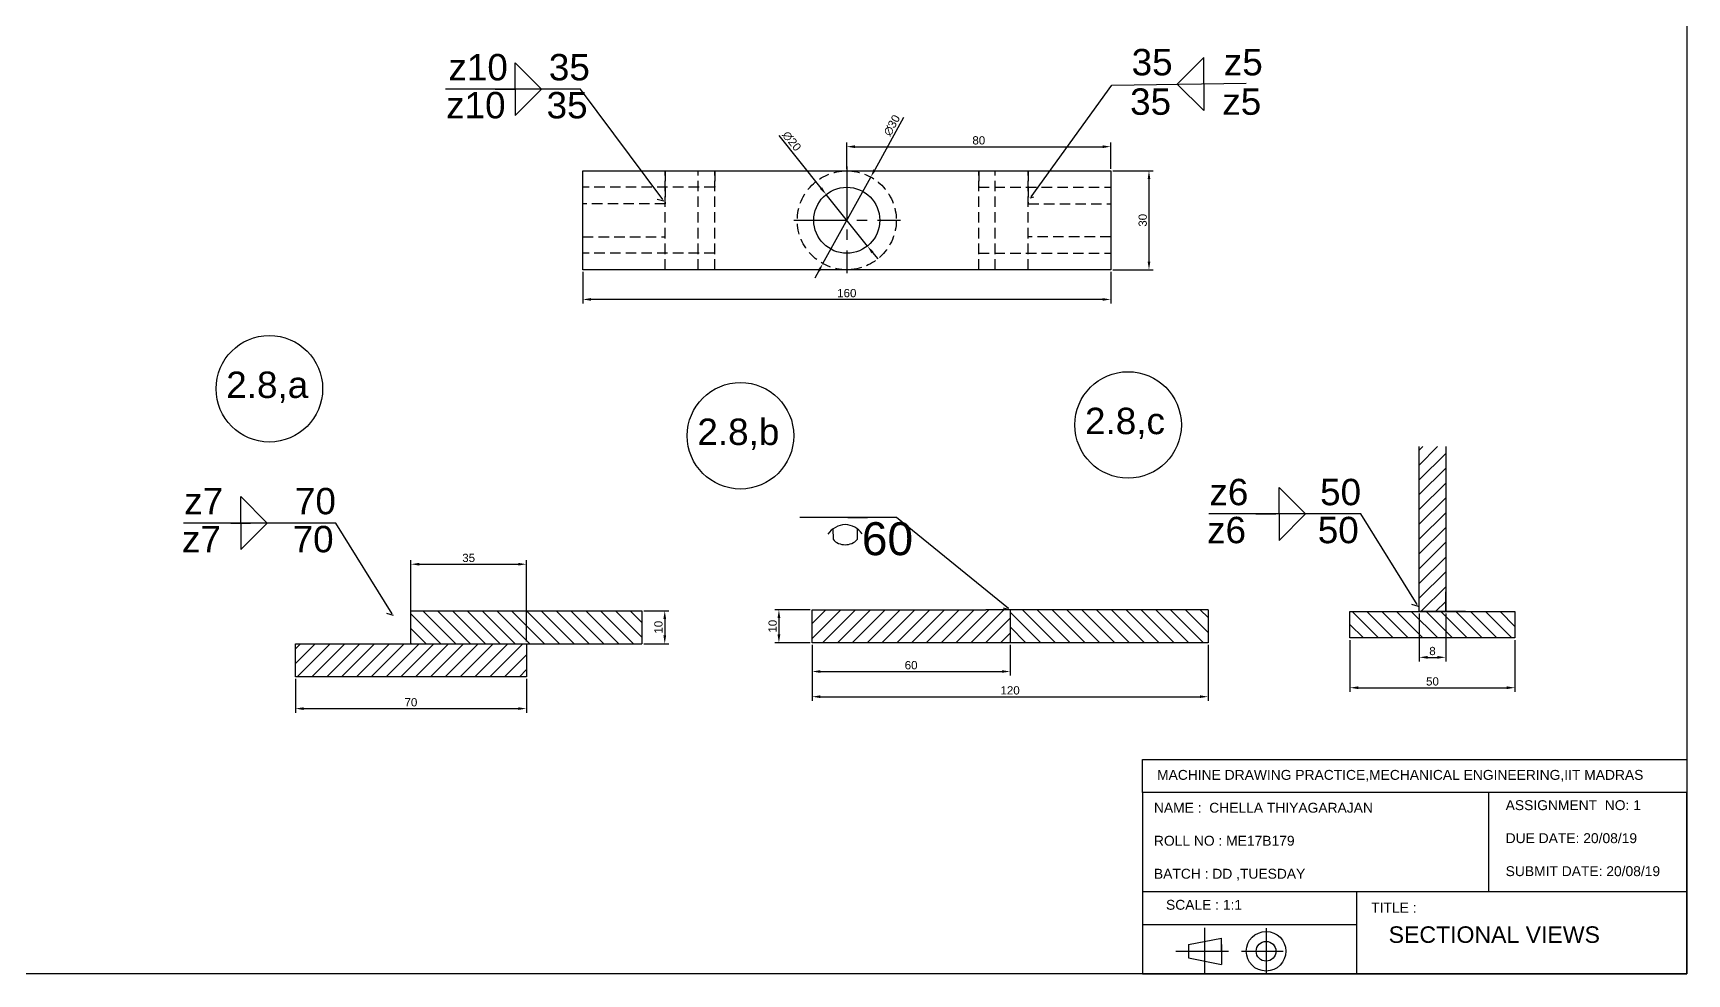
# Model space of a CAD drawing. Header units: millimetres. Extents: x 3067 to 6578, y 1382 to 1935.
# Drawn here: x 3568 to 4070, y 1382 to 1667 of the extents above; entities that cross this region are included whole.
import ezdxf
from ezdxf import colors
from ezdxf.entities.mleader import LeaderData, LeaderLine
from ezdxf.math import Vec2, Vec3

# ---------------------------------------------------------------- set-up
doc = ezdxf.new("R2010")
doc.units = ezdxf.units.MM
doc.linetypes.add('CENTER', pattern=[50.8, 31.75, -6.35, 6.35, -6.35])
doc.linetypes.add('HIDDEN', pattern=[9.525, 6.35, -3.175])
doc.styles.get("Standard").update_dxf_attribs({"font": 'arial.ttf'})
doc.dimstyles.new('chella', dxfattribs={"dimtxt": 2.5, "dimasz": 2.5, "dimexe": 1.25, "dimexo": 0.625, "dimtad": 1, "dimdec": 0, "dimtxsty": 'Standard', "dimcen": 2.5, "dimclrd": 3, "dimclre": 3, "dimclrt": 4, "dimadec": 0, "dimazin": 0, "dimtfac": 1, "dimtdec": 0, "dimtmove": 0, "dimatfit": 3, "dimfxl": 1, "dimarcsym": 0})

# ---------------------------------------------------------------- blocks, each defined once
blk = doc.blocks.new('*D136')
at = {"color": 3, "lineweight": -2, "transparency": 16777216}
for p, q in [((3832.24, 1641.72), (3823.49, 1625.91)), ((3807.75, 1597.47), (3822.28, 1623.72)), ((3806.54, 1595.29), (3805.33, 1593.1))]:
    blk.add_line(p, q, dxfattribs=at)
at = {"color": 3, "transparency": 16777216}
for points in [[(3823.12, 1626.11), (3823.85, 1625.71), (3822.28, 1623.72)], [(3806.18, 1595.49), (3806.91, 1595.09), (3807.75, 1597.47)]]:
    blk.add_solid(points, dxfattribs=at)
at = {"layer": 'Defpoints', "color": 0, "transparency": 16777216}
for p in [(3822.28, 1623.72), (3807.75, 1597.47)]:
    blk.add_point(p, dxfattribs=at)
at = {"color": 4, "transparency": 16777216, "insert": (3828.69, 1639.38), "char_height": 2.5, "attachment_point": 5, "rotation": 61.0428}
blk.add_mtext('∅30', dxfattribs=at)
blk = doc.blocks.new('*D137')
at = {"color": 3, "lineweight": -2, "transparency": 16777216}
for p, q in [((3794.43, 1636.3), (3807.2, 1620.36)), ((3821.27, 1602.79), (3808.76, 1618.4)), ((3822.83, 1600.84), (3824.39, 1598.89))]:
    blk.add_line(p, q, dxfattribs=at)
at = {"color": 3, "transparency": 16777216}
for points in [[(3807.53, 1620.62), (3806.88, 1620.1), (3808.76, 1618.4)], [(3823.15, 1601.1), (3822.5, 1600.58), (3821.27, 1602.79)]]:
    blk.add_solid(points, dxfattribs=at)
at = {"layer": 'Defpoints', "color": 0, "transparency": 16777216}
for p in [(3808.76, 1618.4), (3821.27, 1602.79)]:
    blk.add_point(p, dxfattribs=at)
at = {"color": 4, "transparency": 16777216, "insert": (3798.33, 1634.59), "char_height": 2.5, "attachment_point": 5, "rotation": 308.6887}
blk.add_mtext('∅20', dxfattribs=at)
blk = doc.blocks.new('*D138')
at = {"color": 3, "lineweight": -2, "transparency": 16777216}
for p, q in [((3735.02, 1594.97), (3735.02, 1585.36)), ((3895.02, 1594.97), (3895.02, 1585.36)), ((3892.52, 1586.61), (3737.52, 1586.61))]:
    blk.add_line(p, q, dxfattribs=at)
at = {"color": 3, "transparency": 16777216}
for points in [[(3737.52, 1587.03), (3737.52, 1586.2), (3735.02, 1586.61)], [(3892.52, 1587.03), (3892.52, 1586.2), (3895.02, 1586.61)]]:
    blk.add_solid(points, dxfattribs=at)
at = {"layer": 'Defpoints', "color": 0, "transparency": 16777216}
for p in [(3735.02, 1595.6), (3895.02, 1595.6), (3735.02, 1586.61)]:
    blk.add_point(p, dxfattribs=at)
at = {"color": 4, "transparency": 16777216, "insert": (3815.02, 1588.52), "char_height": 2.5, "attachment_point": 5}
blk.add_mtext('160', dxfattribs=at)
blk = doc.blocks.new('*D139')
at = {"color": 3, "lineweight": -2, "transparency": 16777216}
for p, q in [((3895.64, 1625.6), (3907.85, 1625.6)), ((3906.6, 1623.1), (3906.6, 1598.1)), ((3895.64, 1595.6), (3907.85, 1595.6))]:
    blk.add_line(p, q, dxfattribs=at)
at = {"color": 3, "transparency": 16777216}
for points in [[(3906.19, 1623.1), (3907.02, 1623.1), (3906.6, 1625.6)], [(3906.19, 1598.1), (3907.02, 1598.1), (3906.6, 1595.6)]]:
    blk.add_solid(points, dxfattribs=at)
at = {"layer": 'Defpoints', "color": 0, "transparency": 16777216}
for p in [(3895.02, 1625.6), (3895.02, 1595.6), (3906.6, 1595.6)]:
    blk.add_point(p, dxfattribs=at)
at = {"color": 4, "transparency": 16777216, "insert": (3904.7, 1610.6), "char_height": 2.5, "attachment_point": 5, "rotation": 90}
blk.add_mtext('30', dxfattribs=at)
blk = doc.blocks.new('*D140')
at = {"color": 3, "lineweight": -2, "transparency": 16777216}
for p, q in [((3815.02, 1626.22), (3815.02, 1634.17)), ((3895.02, 1626.22), (3895.02, 1634.17)), ((3817.52, 1632.92), (3892.52, 1632.92))]:
    blk.add_line(p, q, dxfattribs=at)
at = {"color": 3, "transparency": 16777216}
for points in [[(3817.52, 1633.34), (3817.52, 1632.5), (3815.02, 1632.92)], [(3892.52, 1633.34), (3892.52, 1632.5), (3895.02, 1632.92)]]:
    blk.add_solid(points, dxfattribs=at)
at = {"layer": 'Defpoints', "color": 0, "transparency": 16777216}
for p in [(3895.02, 1632.92), (3815.02, 1625.6), (3895.02, 1625.6)]:
    blk.add_point(p, dxfattribs=at)
at = {"color": 4, "transparency": 16777216, "insert": (3855.02, 1634.82), "char_height": 2.5, "attachment_point": 5}
blk.add_mtext('80', dxfattribs=at)
blk = doc.blocks.new('*D141')
at = {"color": 3, "lineweight": -2, "transparency": 16777216}
for p, q in [((3647.93, 1471.64), (3647.93, 1461.34)), ((3717.93, 1471.64), (3717.93, 1461.34)), ((3650.43, 1462.59), (3715.43, 1462.59))]:
    blk.add_line(p, q, dxfattribs=at)
at = {"color": 3, "transparency": 16777216}
for points in [[(3650.43, 1463), (3650.43, 1462.17), (3647.93, 1462.59)], [(3715.43, 1463), (3715.43, 1462.17), (3717.93, 1462.59)]]:
    blk.add_solid(points, dxfattribs=at)
at = {"layer": 'Defpoints', "color": 0, "transparency": 16777216}
for p in [(3647.93, 1472.26), (3717.93, 1472.26), (3717.93, 1462.59)]:
    blk.add_point(p, dxfattribs=at)
at = {"color": 4, "transparency": 16777216, "insert": (3682.93, 1464.49), "char_height": 2.5, "attachment_point": 5}
blk.add_mtext('70', dxfattribs=at)
blk = doc.blocks.new('*D142')
at = {"color": 3, "lineweight": -2, "transparency": 16777216}
for p, q in [((3682.93, 1482.89), (3682.93, 1507.61)), ((3685.43, 1506.36), (3715.43, 1506.36)), ((3717.93, 1482.89), (3717.93, 1507.61))]:
    blk.add_line(p, q, dxfattribs=at)
at = {"color": 3, "transparency": 16777216}
for points in [[(3685.43, 1506.77), (3685.43, 1505.94), (3682.93, 1506.36)], [(3715.43, 1506.77), (3715.43, 1505.94), (3717.93, 1506.36)]]:
    blk.add_solid(points, dxfattribs=at)
at = {"layer": 'Defpoints', "color": 0, "transparency": 16777216}
for p in [(3717.93, 1506.36), (3682.93, 1482.26), (3717.93, 1482.26)]:
    blk.add_point(p, dxfattribs=at)
at = {"color": 4, "transparency": 16777216, "insert": (3700.43, 1508.26), "char_height": 2.5, "attachment_point": 5}
blk.add_mtext('35', dxfattribs=at)
blk = doc.blocks.new('*D143')
at = {"color": 3, "lineweight": -2, "transparency": 16777216}
for p, q in [((3753.55, 1492.26), (3761.1, 1492.26)), ((3759.85, 1489.76), (3759.85, 1484.76)), ((3753.55, 1482.26), (3761.1, 1482.26))]:
    blk.add_line(p, q, dxfattribs=at)
at = {"color": 3, "transparency": 16777216}
for points in [[(3759.44, 1489.76), (3760.27, 1489.76), (3759.85, 1492.26)], [(3759.44, 1484.76), (3760.27, 1484.76), (3759.85, 1482.26)]]:
    blk.add_solid(points, dxfattribs=at)
at = {"layer": 'Defpoints', "color": 0, "transparency": 16777216}
for p in [(3752.93, 1492.26), (3752.93, 1482.26), (3759.85, 1482.26)]:
    blk.add_point(p, dxfattribs=at)
at = {"color": 4, "transparency": 16777216, "insert": (3757.95, 1487.26), "char_height": 2.5, "attachment_point": 5, "rotation": 90}
blk.add_mtext('10', dxfattribs=at)
blk = doc.blocks.new('*D144')
at = {"color": 3, "lineweight": -2, "transparency": 16777216}
for p, q in [((3803.89, 1492.56), (3793.2, 1492.56)), ((3794.45, 1490.06), (3794.45, 1485.06)), ((3803.89, 1482.56), (3793.2, 1482.56))]:
    blk.add_line(p, q, dxfattribs=at)
at = {"color": 3, "transparency": 16777216}
for points in [[(3794.03, 1490.06), (3794.87, 1490.06), (3794.45, 1492.56)], [(3794.03, 1485.06), (3794.87, 1485.06), (3794.45, 1482.56)]]:
    blk.add_solid(points, dxfattribs=at)
at = {"layer": 'Defpoints', "color": 0, "transparency": 16777216}
for p in [(3804.51, 1492.56), (3794.45, 1482.56), (3804.51, 1482.56)]:
    blk.add_point(p, dxfattribs=at)
at = {"color": 4, "transparency": 16777216, "insert": (3792.55, 1487.56), "char_height": 2.5, "attachment_point": 5, "rotation": 90}
blk.add_mtext('10', dxfattribs=at)
blk = doc.blocks.new('*D145')
at = {"color": 3, "lineweight": -2, "transparency": 16777216}
for p, q in [((3804.51, 1481.93), (3804.51, 1472.58)), ((3864.51, 1481.93), (3864.51, 1472.58)), ((3807.01, 1473.83), (3862.01, 1473.83))]:
    blk.add_line(p, q, dxfattribs=at)
at = {"color": 3, "transparency": 16777216}
for points in [[(3807.01, 1474.25), (3807.01, 1473.42), (3804.51, 1473.83)], [(3862.01, 1474.25), (3862.01, 1473.42), (3864.51, 1473.83)]]:
    blk.add_solid(points, dxfattribs=at)
at = {"layer": 'Defpoints', "color": 0, "transparency": 16777216}
for p in [(3804.51, 1482.56), (3864.51, 1482.56), (3864.51, 1473.83)]:
    blk.add_point(p, dxfattribs=at)
at = {"color": 4, "transparency": 16777216, "insert": (3834.51, 1475.74), "char_height": 2.5, "attachment_point": 5}
blk.add_mtext('60', dxfattribs=at)
blk = doc.blocks.new('*D146')
at = {"color": 3, "lineweight": -2, "transparency": 16777216}
for p, q in [((3804.51, 1481.93), (3804.51, 1464.95)), ((3924.51, 1481.93), (3924.51, 1464.95)), ((3807.01, 1466.2), (3922.01, 1466.2))]:
    blk.add_line(p, q, dxfattribs=at)
at = {"color": 3, "transparency": 16777216}
for points in [[(3807.01, 1466.62), (3807.01, 1465.79), (3804.51, 1466.2)], [(3922.01, 1466.62), (3922.01, 1465.79), (3924.51, 1466.2)]]:
    blk.add_solid(points, dxfattribs=at)
at = {"layer": 'Defpoints', "color": 0, "transparency": 16777216}
for p in [(3804.51, 1482.56), (3924.51, 1482.56), (3924.51, 1466.2)]:
    blk.add_point(p, dxfattribs=at)
at = {"color": 4, "transparency": 16777216, "insert": (3864.51, 1468.1), "char_height": 2.5, "attachment_point": 5}
blk.add_mtext('120', dxfattribs=at)
blk = doc.blocks.new('*D147')
at = {"color": 3, "lineweight": -2, "transparency": 16777216}
for p, q in [((3967.51, 1483.37), (3967.51, 1467.67)), ((4017.51, 1483.37), (4017.51, 1467.67)), ((3970.01, 1468.92), (4015.01, 1468.92))]:
    blk.add_line(p, q, dxfattribs=at)
at = {"color": 3, "transparency": 16777216}
for points in [[(3970.01, 1469.34), (3970.01, 1468.51), (3967.51, 1468.92)], [(4015.01, 1469.34), (4015.01, 1468.51), (4017.51, 1468.92)]]:
    blk.add_solid(points, dxfattribs=at)
at = {"layer": 'Defpoints', "color": 0, "transparency": 16777216}
for p in [(3967.51, 1484), (4017.51, 1484), (4017.51, 1468.92)]:
    blk.add_point(p, dxfattribs=at)
at = {"color": 4, "transparency": 16777216, "insert": (3992.51, 1470.82), "char_height": 2.5, "attachment_point": 5}
blk.add_mtext('50', dxfattribs=at)
blk = doc.blocks.new('*D148')
at = {"color": 3, "lineweight": -2, "transparency": 16777216}
for p, q in [((3988.51, 1491.37), (3988.51, 1476.88)), ((3996.51, 1491.37), (3996.51, 1476.88)), ((3991.01, 1478.13), (3994.01, 1478.13))]:
    blk.add_line(p, q, dxfattribs=at)
at = {"color": 3, "transparency": 16777216}
for points in [[(3991.01, 1478.54), (3991.01, 1477.71), (3988.51, 1478.13)], [(3994.01, 1478.54), (3994.01, 1477.71), (3996.51, 1478.13)]]:
    blk.add_solid(points, dxfattribs=at)
at = {"layer": 'Defpoints', "color": 0, "transparency": 16777216}
for p in [(3988.51, 1492), (3996.51, 1492), (3996.51, 1478.13)]:
    blk.add_point(p, dxfattribs=at)
at = {"color": 4, "transparency": 16777216, "insert": (3992.51, 1480.03), "char_height": 2.5, "attachment_point": 5}
blk.add_mtext('8', dxfattribs=at)

msp = doc.modelspace()

# ---------------------------------------------------------------- hatches: boundary and pattern name
h = msp.add_hatch()
h.set_pattern_fill('ANSI31', color=3)
h.set_pattern_definition([(45, (3318.5084, 1742), (-2.245064, 2.245064), [])])
h.paths.add_polyline_path([(3988.51, 1492), (3992.51, 1492), (3996.51, 1492), (3996.51, 1498), (3996.51, 1542), (3988.51, 1542)])
h = msp.add_hatch()
h.set_pattern_fill('ANSI31', color=3, angle=90)
h.set_pattern_definition([(135, (3167.3846, 1656.6672), (-2.245064, -2.245064), [])])
h.paths.add_polyline_path([(3752.93, 1492.26), (3682.93, 1492.26), (3682.93, 1482.26), (3752.93, 1482.26)])
h = msp.add_hatch()
h.set_pattern_fill('ANSI31', color=3)
h.set_pattern_definition([(45, (3149.2493, 1650.3068), (-2.245064, 2.245064), [])])
h.paths.add_polyline_path([(3864.51, 1482.56), (3864.51, 1492.56), (3857.16, 1492.56), (3804.51, 1492.56), (3804.51, 1482.56)])
h = msp.add_hatch()
h.set_pattern_fill('ANSI31', color=3, angle=90)
h.set_pattern_definition([(135, (3149.2493, 1650.3068), (-2.245064, -2.245064), [])])
h.paths.add_polyline_path([(3924.51, 1482.56), (3924.51, 1492.56), (3864.51, 1492.56), (3864.51, 1482.56)])
h = msp.add_hatch()
h.set_pattern_fill('ANSI31', color=3, angle=270)
h.set_pattern_definition([(315, (3318.5084, 1742), (2.245064, 2.245064), [])])
h.paths.add_polyline_path([(4017.51, 1484), (4017.51, 1492), (3992.51, 1492), (3967.51, 1492), (3967.51, 1484)])
h = msp.add_hatch()
h.set_pattern_fill('ANSI31', color=3)
h.set_pattern_definition([(45, (3132.3846, 1656.6672), (-2.245064, 2.245064), [])])
h.paths.add_polyline_path([(3647.93, 1482.26), (3647.93, 1472.26), (3717.93, 1472.26), (3717.93, 1482.26)])

# ---------------------------------------------------------------- linework, layer by layer
at = {"color": 4, "ltscale": 0.5}
for p, q in [((3923.18, 1659.9), (3915.18, 1651.9)), ((3923.18, 1651.9), (3923.18, 1659.9)), ((3923.18, 1651.9), (3923.18, 1659.9)), ((3714.54, 1650.37), (3714.54, 1658.37)), ((3714.54, 1658.37), (3722.54, 1650.37)), ((3722.42, 1650.37), (3708.42, 1650.37)), ((3708.42, 1650.37), (3714.42, 1650.37)), ((3714.54, 1650.37), (3714.54, 1642.37)), ((3714.54, 1642.37), (3722.54, 1650.37)), ((3923.18, 1643.9), (3915.18, 1651.9)), ((3923.18, 1651.9), (3923.18, 1643.9)), ((3923.18, 1651.9), (3923.18, 1643.9)), ((3735.02, 1625.6), (3895.02, 1625.6)), ((3735.02, 1595.6), (3735.02, 1625.6)), ((3895.02, 1625.6), (3895.02, 1595.6)), ((3757.55, 1617.01), (3759.62, 1616.46)), ((3871.57, 1617.57), (3870.54, 1617.28)), ((3895.02, 1595.6), (3735.02, 1595.6))]:
    msp.add_line(p, q, dxfattribs=at)
at = {"color": 3, "linetype": 'HIDDEN', "ltscale": 0.5}
for p, q in [((3760.02, 1595.6), (3760.02, 1625.6)), ((3760.02, 1625.6), (3760.02, 1615.6)), ((3770.02, 1595.6), (3770.02, 1625.6)), ((3775.02, 1595.6), (3775.02, 1625.6)), ((3775.02, 1625.6), (3775.02, 1620.6)), ((3855.02, 1595.6), (3855.02, 1625.6)), ((3855.02, 1625.6), (3855.02, 1620.6)), ((3860.02, 1595.6), (3860.02, 1625.6)), ((3870.02, 1595.6), (3870.02, 1625.6)), ((3870.02, 1625.6), (3870.02, 1615.6)), ((3775.02, 1620.6), (3735.02, 1620.6)), ((3855.02, 1620.6), (3895.02, 1620.6)), ((3760.02, 1615.6), (3735.02, 1615.6)), ((3870.02, 1615.6), (3895.02, 1615.6)), ((3735.02, 1605.6), (3760.02, 1605.6)), ((3895.02, 1605.6), (3870.02, 1605.6)), ((3775.02, 1600.6), (3735.02, 1600.6)), ((3775.02, 1595.6), (3775.02, 1600.6)), ((3855.02, 1595.6), (3855.02, 1600.6)), ((3855.02, 1600.6), (3895.02, 1600.6))]:
    msp.add_line(p, q, dxfattribs=at)
at = {"color": 1, "linetype": 'CENTER', "ltscale": 0.5}
for p, q in [((3815.02, 1626.89), (3815.02, 1594.6)), ((3798.97, 1610.6), (3831.28, 1610.6))]:
    msp.add_line(p, q, dxfattribs=at)
at = {"color": 4, "linetype": 'ByBlock', "ltscale": 0.5}
msp.add_line((3895.02, 1615.6), (3895.02, 1605.6), dxfattribs=at)
at = {"color": 4}
for p, q in [((3988.51, 1492), (3988.51, 1542)), ((3996.51, 1542), (3996.51, 1492)), ((3946.03, 1521.59), (3946.03, 1529.59)), ((3946.03, 1529.59), (3954.03, 1521.59)), ((3631.36, 1518.84), (3631.36, 1526.84)), ((3631.36, 1526.84), (3639.36, 1518.84)), ((3642.36, 1518.84), (3628.36, 1518.84)), ((3628.36, 1518.84), (3634.36, 1518.84)), ((3631.36, 1518.84), (3631.36, 1510.84)), ((3631.36, 1510.84), (3639.36, 1518.84)), ((3829.32, 1520.48), (3815.32, 1520.48)), ((3815.32, 1520.48), (3821.32, 1520.48)), ((3953.03, 1521.59), (3939.03, 1521.59)), ((3939.03, 1521.59), (3945.03, 1521.59)), ((3946.03, 1521.59), (3946.03, 1513.59)), ((3946.03, 1513.59), (3954.03, 1521.59)), ((3810.83, 1517.08), (3810.86, 1513.9)), ((3818.17, 1517.08), (3818.21, 1513.9)), ((3986.16, 1494.22), (3988.22, 1493.68)), ((3996.51, 1492), (3996.51, 1498)), ((3675.48, 1491.47), (3677.55, 1490.92)), ((3682.93, 1482.26), (3682.93, 1492.26)), ((3682.93, 1492.26), (3752.93, 1492.26)), ((3752.93, 1492.26), (3752.93, 1482.26)), ((3804.51, 1482.56), (3804.51, 1492.56)), ((3804.51, 1492.56), (3857.16, 1492.56)), ((3924.51, 1492.56), (3857.16, 1492.56)), ((3862.45, 1493.11), (3864.51, 1492.56)), ((3864.51, 1492.56), (3864.51, 1482.56)), ((3924.51, 1492.56), (3924.51, 1482.56)), ((3967.51, 1484), (3967.51, 1492)), ((3967.51, 1492), (3996.78, 1492)), ((3996.51, 1492), (3988.51, 1492)), ((3992.51, 1492), (4017.51, 1492)), ((3996.51, 1492), (4002.51, 1492)), ((4002.51, 1492), (3996.51, 1492)), ((4017.51, 1492), (4017.51, 1484)), ((4017.51, 1484), (3967.51, 1484)), ((3647.93, 1482.26), (3717.93, 1482.26)), ((3647.93, 1472.26), (3647.93, 1482.26)), ((3717.93, 1482.26), (3717.93, 1472.26)), ((3717.93, 1482.26), (3752.93, 1482.26)), ((3717.93, 1482.26), (3717.93, 1475.26)), ((3717.93, 1482.26), (3724.93, 1482.26)), ((3864.51, 1482.56), (3804.51, 1482.56)), ((3924.51, 1482.56), (3864.51, 1482.56)), ((3717.93, 1472.26), (3647.93, 1472.26)), ((4069.62, 1407.17), (4069.62, 1437.17)), ((4069.62, 1382.17), (4069.62, 1407.17)), ((3904.62, 1382.17), (3969.62, 1382.17)), ((3969.62, 1382.17), (4069.62, 1382.17))]:
    msp.add_line(p, q, dxfattribs=at)
at = {"color": 6}
for p, q in [((3904.62, 1447.17), (4069.62, 1447.17)), ((3904.62, 1437.17), (3904.62, 1447.17)), ((4069.62, 1437.17), (3904.62, 1437.17)), ((3904.62, 1437.17), (3904.62, 1407.17)), ((4009.62, 1407.17), (4009.62, 1437.17)), ((3904.62, 1407.17), (4069.62, 1407.17)), ((3904.62, 1407.17), (3904.62, 1397.17)), ((3969.62, 1397.17), (3969.62, 1407.17)), ((3904.62, 1397.17), (3969.62, 1397.17)), ((3904.62, 1397.17), (3904.62, 1382.17)), ((3969.62, 1382.17), (3969.62, 1397.17))]:
    msp.add_line(p, q, dxfattribs=at)
at = {"color": 4, "ltscale": 2}
msp.add_line((4069.62, 1447.17), (4069.62, 1437.17), dxfattribs=at)
at = {"color": 4, "linetype": 'CENTER', "ltscale": 2}
for p, q in [((3923.46, 1396.15), (3923.46, 1382.17)), ((3942.08, 1396.01), (3942.08, 1382.45)), ((3914.7, 1389.04), (3930.74, 1389.04))]:
    msp.add_line(p, q, dxfattribs=at)
at = {"color": 4, "ltscale": 0.2}
for p, q in [((3918.6, 1391.04), (3928.6, 1393.04)), ((3918.6, 1391.04), (3918.6, 1387.04)), ((3928.6, 1389.04), (3928.6, 1393.04)), ((3928.6, 1391.04), (3928.6, 1387.04)), ((3928.6, 1389.04), (3928.6, 1385.04)), ((3942.08, 1389.04), (3942.08, 1389.04)), ((3918.6, 1387.04), (3928.6, 1385.04))]:
    msp.add_line(p, q, dxfattribs=at)
at = {"color": 4, "linetype": 'HIDDEN', "ltscale": 2}
msp.add_line((3934.6, 1389.04), (3949.67, 1389.04), dxfattribs=at)
at = {"color": 6}
msp.add_lwpolyline([(4069.62, 1382.17), (3067.22, 1382.17), (3067.22, 1935.03), (4069.62, 1935.03)], close=True, dxfattribs=at)
at = {"color": 3, "linetype": 'HIDDEN', "ltscale": 0.5}
msp.add_circle((3815.02, 1610.6), 15, dxfattribs=at)
at = {"color": 4, "ltscale": 0.5}
msp.add_circle((3815.02, 1610.6), 10, dxfattribs=at)
at = {"color": 4, "lineweight": 25}
for centre in [(3640.03, 1559.54), (3900.27, 1548.58), (3782.8, 1545.29)]:
    msp.add_circle(centre, 16.14, dxfattribs=at)
at = {"color": 4, "ltscale": 0.2}
for radius in [6, 3]:
    msp.add_circle((3942.08, 1389.04), radius, dxfattribs=at)
at = {"color": 4}
for centre, radius, start, end in [((3814.84, 1511.45), 6.91, 92.4829, 144.1146), ((3814.39, 1516.92), 4.65, 220.5094, 271.7421), ((3814.34, 1511.97), 6.39, 33.8399, 88.2244), ((3814.68, 1516.92), 4.65, 268.2579, 319.4906)]:
    msp.add_arc(centre, radius, start, end, dxfattribs=at)
at = {"color": 4, "ltscale": 0.5}
for points in [[(3756.53, 1617.05), (3758.73, 1619.09), (3759.62, 1616.46), (3756.53, 1617.05)], [(3873.62, 1617.92), (3871.39, 1619.93), (3870.54, 1617.28), (3873.62, 1617.92)]]:
    msp.add_solid(points, dxfattribs=at)
at = {"color": 4}
for points in [[(3861.42, 1493.15), (3863.62, 1495.19), (3864.51, 1492.56), (3861.42, 1493.15)], [(3985.13, 1494.27), (3987.33, 1496.31), (3988.22, 1493.68), (3985.13, 1494.27)], [(3674.46, 1491.52), (3676.66, 1493.55), (3677.55, 1490.92), (3674.46, 1491.52)]]:
    msp.add_solid(points, dxfattribs=at)

# ---------------------------------------------------------------- texts
at = {"color": 4, "ltscale": 0.5}
for s, p in [('z10    35', (3694.29, 1653.01)), ('35     z5', (3901.34, 1654.54)), ('z10    35', (3693.6, 1641.5)), ('35     z5', (3900.87, 1642.58))]:
    msp.add_text(s, height=8, dxfattribs=at).set_placement(p)
at = {"color": 4, "linetype": 'ByBlock', "ltscale": 0.2}
for s, height, p in [('2.8,a', 8, (3626.96, 1556.75)), ('2.8,c', 8, (3887.21, 1545.78)), ('2.8,b', 8, (3769.73, 1542.5)), ('60', 10, (3819.58, 1509.09))]:
    msp.add_text(s, height=height, dxfattribs=at).set_placement(p)
at = {"color": 4}
for s, p in [('z7       70', (3614.23, 1521.49)), ('z6       50', (3924.91, 1524.24)), ('z6       50', (3924.21, 1512.72)), ('z7       70', (3613.54, 1509.97))]:
    msp.add_text(s, height=8, dxfattribs=at).set_placement(p)
at = {"color": 4, "attachment_point": 1}
for s, width, heights, insert, char_height in [('MACHINE DRAWING PRACTICE,MECHANICAL ENGINEERING,IIT MADRAS', 164.3264, [7.38], (3909.05, 1444), 3), ('NAME :  CHELLA THIYAGARAJAN\\P\\PROLL NO : ME17B179\\P\\PBATCH : DD ,TUESDAY', 99.4536, [0], (3908.1, 1434.04), 3), ('ASSIGNMENT  NO: 1\\P\\PDUE DATE: 20/08/19\\P\\PSUBMIT DATE: 20/08/19', 75.9758, [0], (4014.69, 1434.82), 3), ('SCALE : 1:1', 57.1733, [0], (3911.76, 1404.62), 3), ('TITLE : ', 48.327, [0], (3973.95, 1403.75), 3), (' SECTIONAL VIEWS ', 87.1079, [0], (3977.29, 1396.59), 5)]:
    msp.add_mtext_dynamic_manual_height_columns(s, width=width, gutter_width=1, heights=heights, dxfattribs=dict(at, insert=insert, char_height=char_height))

# ---------------------------------------------------------------- dimensions: what is measured, and where the dimension line sits
at = {"color": 4}
for p1, p2, picture, middle in [((3807.75, 1597.47), (3822.28, 1623.72), '*D136', (3830.41, 1638.42)), ((3821.27, 1602.79), (3808.76, 1618.4), '*D137', (3796.79, 1633.36))]:
    dim = msp.add_diameter_dim_2p(p1=p1, p2=p2, dimstyle='chella', dxfattribs=at)
    dim.commit()
    dim.dimension.update_dxf_attribs({"geometry": picture, "text_midpoint": middle, "dimtype": 163})
for base, p1, p2, picture, middle in [((3895.02, 1632.92), (3815.02, 1625.6), (3895.02, 1625.6), '*D140', (3855.02, 1634.82)), ((3735.02, 1586.61), (3895.02, 1595.6), (3735.02, 1595.6), '*D138', (3815.02, 1588.52)), ((3717.93, 1506.36), (3682.93, 1482.26), (3717.93, 1482.26), '*D142', (3700.43, 1508.26)), ((3996.51, 1478.13), (3988.51, 1492), (3996.51, 1492), '*D148', (3992.51, 1480.03)), ((4017.51, 1468.92), (3967.51, 1484), (4017.51, 1484), '*D147', (3992.51, 1470.82)), ((3864.51, 1473.83), (3804.51, 1482.56), (3864.51, 1482.56), '*D145', (3834.51, 1475.74)), ((3924.51, 1466.2), (3804.51, 1482.56), (3924.51, 1482.56), '*D146', (3864.51, 1468.1)), ((3717.93, 1462.59), (3647.93, 1472.26), (3717.93, 1472.26), '*D141', (3682.93, 1464.49))]:
    dim = msp.add_linear_dim(base=base, p1=p1, p2=p2, dimstyle='chella', dxfattribs=at)
    dim.commit()
    dim.dimension.update_dxf_attribs({"geometry": picture, "text_midpoint": middle})
for base, p1, p2, picture, middle in [((3906.6, 1595.6), (3895.02, 1625.6), (3895.02, 1595.6), '*D139', (3904.7, 1610.6)), ((3759.85, 1482.26), (3752.93, 1492.26), (3752.93, 1482.26), '*D143', (3757.95, 1487.26)), ((3794.45, 1482.56), (3804.51, 1492.56), (3804.51, 1482.56), '*D144', (3792.55, 1487.56))]:
    dim = msp.add_linear_dim(base=base, p1=p1, p2=p2, angle=90, dimstyle='chella', dxfattribs=at)
    dim.commit()
    dim.dimension.update_dxf_attribs({"geometry": picture, "text_midpoint": middle})

# ---------------------------------------------------------------- leaders
at = {"color": 4, "ltscale": 0.5}
ml = msp.add_multileader_mtext('Standard', dxfattribs=at)
ml.set_content('', color=4)
ml.set_leader_properties()
ml.build(insert=Vec2(0, 0))
ml.multileader.update_dxf_attribs({"text_right_attachment_type": 6, "dogleg_length": 0.36, "arrow_head_size": 0.36})
ctx = ml.context
ctx.base_point, ctx.char_height, ctx.arrow_head_size, ctx.landing_gap_size, ctx.plane_origin = Vec3(3693.24, 1650.55), 0.36, 0.36, 0.18, Vec3(3732.21, 1636.54)
ctx.right_attachment, ctx.text_align_type = 6, 2
notes = []
notes.append((ctx, [(0, (1, 1, 0), (3734.3, 1650.37), (-1, 0), 40.71, [(0, [(3759.46, 1616.59)], 0, [])])]))
ctx.mtext.insert, ctx.mtext.alignment, ctx.mtext.flow_direction = Vec3(3693.42, 1650.73), 3, 5
ml = msp.add_multileader_mtext('Standard', dxfattribs=at)
ml.set_content('', color=4)
ml.set_leader_properties()
ml.build(insert=Vec2(0, 0))
ml.multileader.update_dxf_attribs({"text_right_attachment_type": 6, "dogleg_length": 0.36, "arrow_head_size": 0.36})
ctx = ml.context
ctx.base_point, ctx.char_height, ctx.arrow_head_size, ctx.landing_gap_size, ctx.plane_origin, ctx.plane_x_axis, ctx.plane_y_axis = Vec3(3936.05, 1652.17), 0.36, 0.36, 0.18, Vec3(3897.65, 1637.77), Vec3(0.999889, 0.014869), Vec3(-0.014869, 0.999889)
ctx.right_attachment = 6
notes.append((ctx, [(0, (1, 1, 0), (3895.35, 1651.57), (0.999889, 0.014869), 40.71, [(0, [(3870.7, 1617.42)], 0, [])])]))
ctx.mtext.insert, ctx.mtext.text_direction, ctx.mtext.rotation, ctx.mtext.flow_direction = Vec3(3936.23, 1652.35), Vec3(0.999889, 0.014869), 0.01487, 5
at = {"color": 4}
ml = msp.add_multileader_mtext('Standard', dxfattribs=at)
ml.set_content('', color=4)
ml.set_leader_properties()
ml.build(insert=Vec2(0, 0))
ml.multileader.update_dxf_attribs({"text_right_attachment_type": 6, "dogleg_length": 0.36, "arrow_head_size": 0.36})
ctx = ml.context
ctx.base_point, ctx.char_height, ctx.arrow_head_size, ctx.landing_gap_size, ctx.plane_origin = Vec3(3613.87, 1519.02), 0.36, 0.36, 0.18, Vec3(3650.14, 1511)
ctx.right_attachment, ctx.text_align_type = 6, 2
notes.append((ctx, [(0, (1, 1, 0), (3660.18, 1518.84), (-1, 0), 45.95, [(0, [(3677.39, 1491.06)], 0, [])])]))
ctx.mtext.insert, ctx.mtext.alignment, ctx.mtext.flow_direction = Vec3(3614.05, 1519.2), 3, 5
ml = msp.add_multileader_mtext('Standard', dxfattribs=at)
ml.set_content('', color=4)
ml.set_leader_properties()
ml.build(insert=Vec2(0, 0))
ml.multileader.update_dxf_attribs({"text_right_attachment_type": 6, "dogleg_length": 0.36, "arrow_head_size": 0.36})
ctx = ml.context
ctx.base_point, ctx.char_height, ctx.arrow_head_size, ctx.landing_gap_size, ctx.plane_origin = Vec3(3800.61, 1520.66), 0.36, 0.36, 0.18, Vec3(3837.1, 1512.64)
ctx.right_attachment, ctx.text_align_type = 6, 2
notes.append((ctx, [(0, (1, 1, 0), (3830.12, 1520.48), (-1, 0), 29.15, [(0, [(3864.35, 1492.69)], 0, [])])]))
ctx.mtext.insert, ctx.mtext.alignment, ctx.mtext.flow_direction = Vec3(3800.79, 1520.84), 3, 5
ml = msp.add_multileader_mtext('Standard', dxfattribs=at)
ml.set_content('', color=4)
ml.set_leader_properties()
ml.build(insert=Vec2(0, 0))
ml.multileader.update_dxf_attribs({"text_right_attachment_type": 6, "dogleg_length": 0.36, "arrow_head_size": 0.36})
ctx = ml.context
ctx.base_point, ctx.char_height, ctx.arrow_head_size, ctx.landing_gap_size, ctx.plane_origin = Vec3(3924.55, 1521.77), 0.36, 0.36, 0.18, Vec3(3960.81, 1513.76)
ctx.right_attachment, ctx.text_align_type = 6, 2
notes.append((ctx, [(0, (1, 1, 0), (3970.85, 1521.59), (-1, 0), 45.95, [(0, [(3988.07, 1493.81)], 0, [])])]))
ctx.mtext.insert, ctx.mtext.alignment, ctx.mtext.flow_direction = Vec3(3924.73, 1521.95), 3, 5
for ctx, leaders in notes:
    for number, flags, end, landing, length, lines in leaders:
        leader = LeaderData()
        leader.index, (leader.has_last_leader_line, leader.has_dogleg_vector, leader.attachment_direction) = number, flags
        leader.last_leader_point, leader.dogleg_vector, leader.dogleg_length = Vec3(end), Vec3(landing), length
        for number, points, colour, breaks in lines:
            line = LeaderLine()
            line.index, line.vertices, line.color, line.breaks = number, Vec3.list(points), colors.encode_raw_color(colour), breaks
            leader.lines.append(line)
        ctx.leaders.append(leader)

doc.saveas('drawing.dxf')
